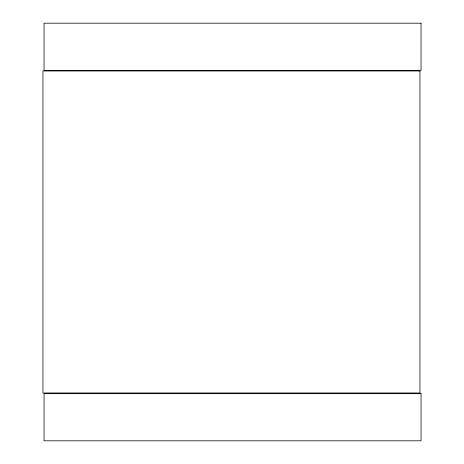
<?xml version="1.0" encoding="UTF-8"?>
<svg xmlns="http://www.w3.org/2000/svg" width="464" height="464" viewBox="0 0 464 464"><rect width="100%" height="100%" fill="white"/><g stroke="black" fill="none" stroke-linecap="round" stroke-linejoin="round"><path stroke-width="0.7" d="M421.039 23.2L44.045 23.2L44.045 70.325L421.039 70.325L421.039 23.2M419.943 70.98L42.949 70.98L42.949 392.991L419.943 392.991L419.943 70.98M421.051 393.675L44.057 393.675L44.057 440.8L421.051 440.8L421.051 393.675"/></g></svg>
